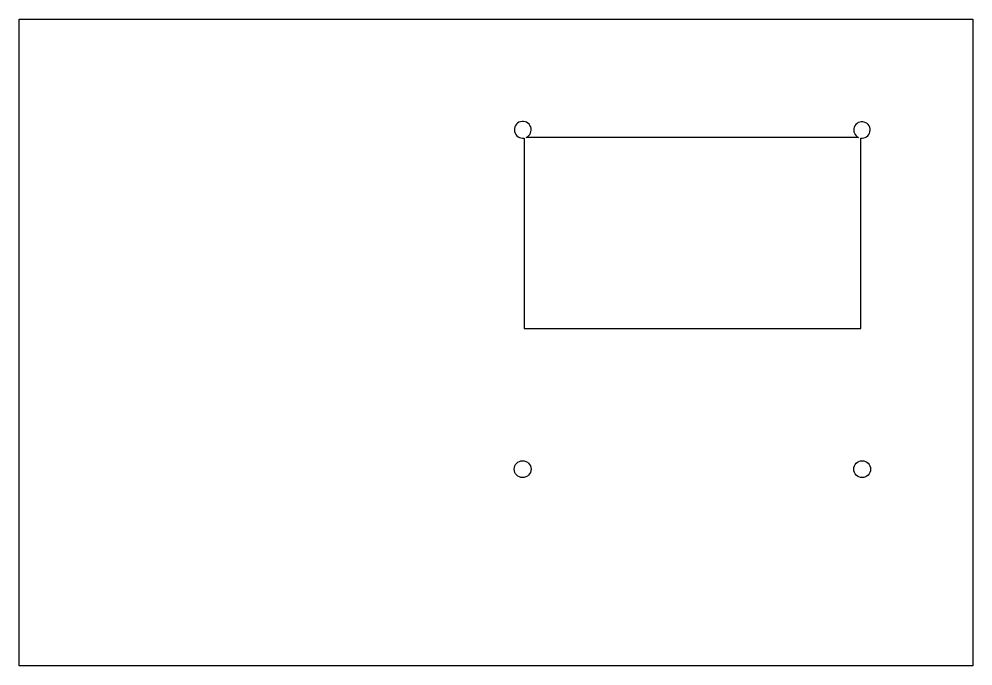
# Model space of a CAD drawing. Header units: millimetres. Extents: x -39 to 131, y -84 to 31.
import ezdxf

# ---------------------------------------------------------------- set-up
doc = ezdxf.new("R2010")
doc.units = ezdxf.units.MM
doc.layers.get('0').update_dxf_attribs({"linetype": 'CONTINUOUS'})

msp = doc.modelspace()

# ---------------------------------------------------------------- linework, layer by layer
msp.add_lwpolyline([(131.16, 30.93), (131.16, -84.42), (-38.84, -84.42), (-38.84, 30.93)], close=True)
msp.add_lwpolyline([(111.16, 9.71, 15.080075), (110.79, 9.82), (51.54, 9.82, 15.080075), (51.16, 9.71), (51.16, -24.25), (111.16, -24.25)], format="xyb", close=True)
for centre in [(50.91, -49.32), (111.41, -49.32)]:
    msp.add_circle(centre, 1.5)

doc.saveas('drawing.dxf')
